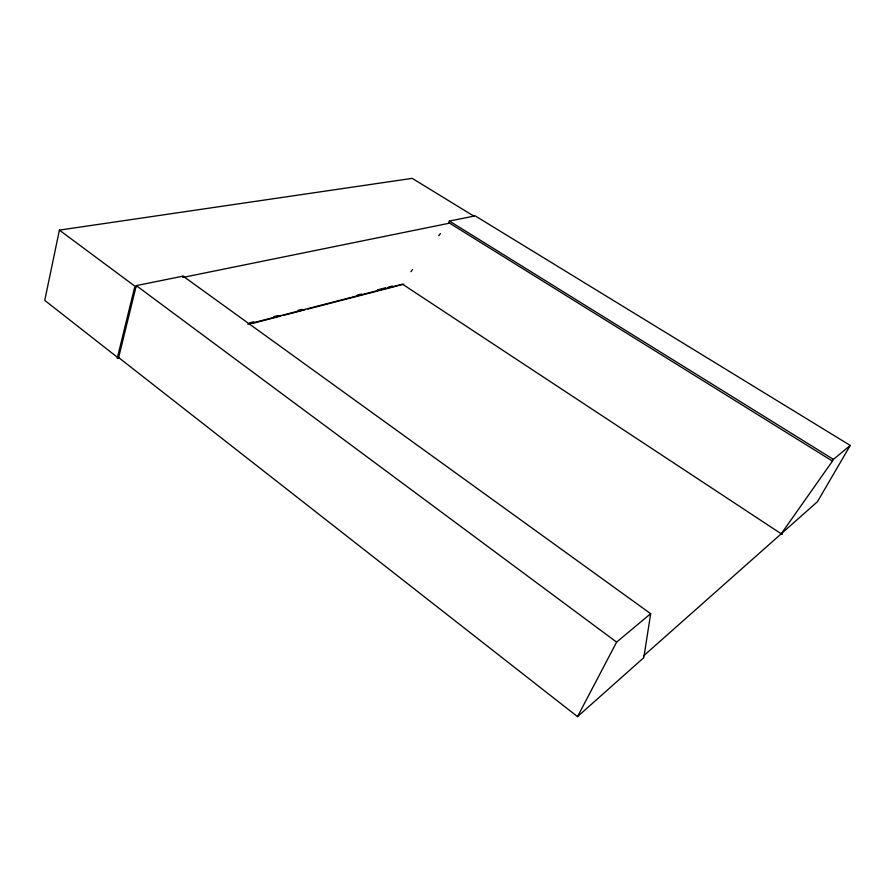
<?xml version="1.0" encoding="UTF-8"?>
<svg xmlns="http://www.w3.org/2000/svg" width="895" height="895" viewBox="0 0 895 895"><rect width="100%" height="100%" fill="white"/><g stroke="black" fill="none" stroke-linecap="round" stroke-linejoin="round"><path stroke-width="1.34" d="M474.059 216.243L412.203 178.362L59.406 230.116L44.75 300.407L118.487 358.134L136.286 285.606L183.083 276.141L650.676 613.701L643.796 657.668L577.51 716.638L118.632 357.553M134.563 287.575L117.256 358.235L118.934 357.799M182.725 277.472L183.083 276.141M449.402 221.054L448.809 222.676L832.451 461.093L833.435 459.392L850.25 445.43L475.178 215.874L449.402 221.054L833.435 459.392M577.51 716.638L616.621 642.118L650.676 613.701M850.25 445.43L817.426 501.715L643.662 655.8M781.234 533.8L832.451 461.093M410.95 271.666L412.629 269.484M438.707 235.743L440.396 233.561M247.814 324.147L402.459 284.151L782.264 534.483M252.435 323.431L280.806 316.08M283.514 315.376L305.139 309.771M307.835 309.077L403.79 284.218M249.671 322.849L253.699 321.808M273.881 316.595L277.92 315.555M298.102 310.352L302.141 309.312M357.295 295.093L361.334 294.052M377.477 289.89L385.544 287.81M388.24 287.105L392.278 286.064M184.101 277.193L449.581 223.157M136.286 285.606L616.621 642.118M59.406 230.116L135.95 286.982"/></g></svg>
